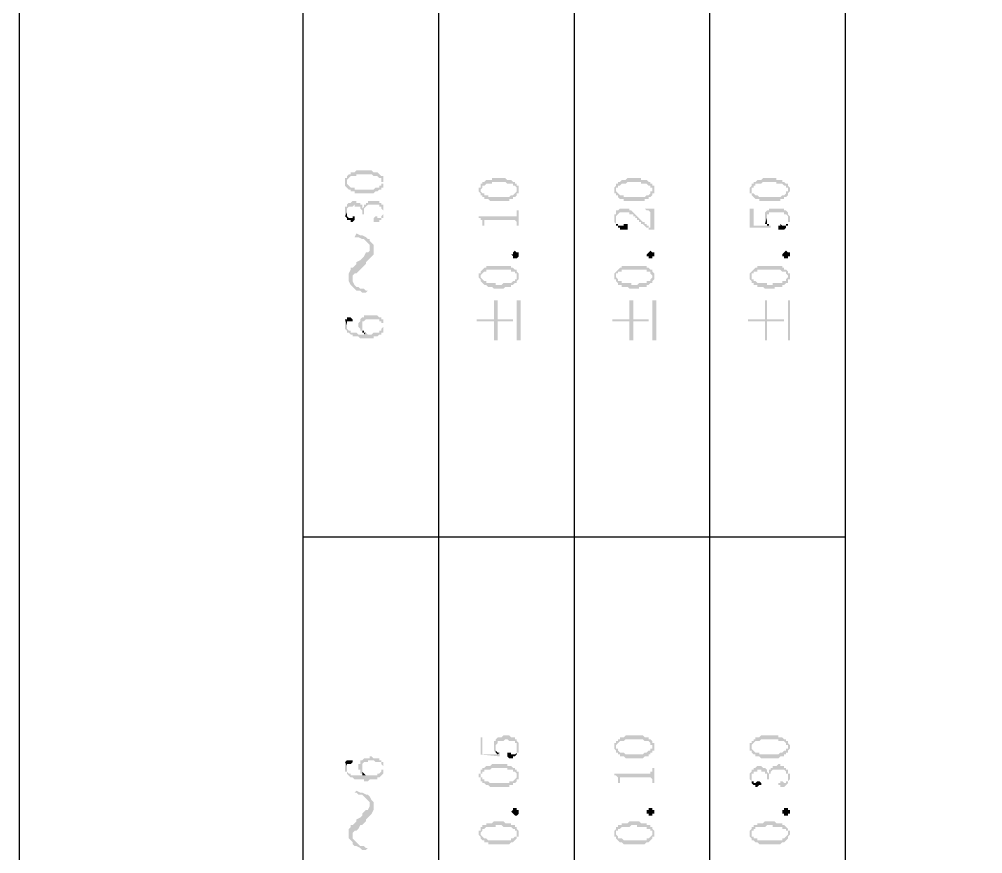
# Model space of a CAD drawing. Header units: millimetres. Extents: x 1167 to 2269, y 1197 to 1555.
# Drawn here: x 1409.28 to 1432.05, y 1316.54 to 1336.27 of the extents above; entities that cross this region are included whole.
import ezdxf

# ---------------------------------------------------------------- set-up
doc = ezdxf.new("R2010")
doc.units = ezdxf.units.MM

msp = doc.modelspace()

# ---------------------------------------------------------------- hatches: boundary and pattern name
at = {"transparency": 33554559}
for points in [[(1416.97587, 1332.42518), (1416.97587, 1332.38005), (1416.97587, 1332.33492), (1416.97587, 1332.33492), (1417.02101, 1332.28978), (1417.02101, 1332.42518), (1417.02101, 1332.47031), (1417.02101, 1332.47031), (1417.06614, 1332.51545), (1417.06614, 1332.51545), (1417.11127, 1332.56058), (1417.24667, 1332.56058), (1417.24667, 1332.60571), (1417.60772, 1332.60571), (1417.65286, 1332.56058), (1417.74312, 1332.56058), (1417.78825, 1332.51545), (1417.83339, 1332.51545), (1417.83339, 1332.47031), (1417.83339, 1332.42518), (1417.87852, 1332.42518), (1417.87852, 1332.56058), (1417.83339, 1332.56058), (1417.78825, 1332.60571), (1417.78825, 1332.60571), (1417.74312, 1332.65084), (1417.65286, 1332.65084), (1417.60772, 1332.69597), (1417.24667, 1332.69597), (1417.20154, 1332.65084), (1417.11127, 1332.65084), (1417.11127, 1332.60571), (1417.06614, 1332.60571), (1417.02101, 1332.56058), (1417.02101, 1332.51545), (1416.97587, 1332.51545)], [(1417.02101, 1332.28978), (1417.02101, 1332.28978), (1417.06614, 1332.24465), (1417.11127, 1332.24465), (1417.11127, 1332.19952), (1417.20154, 1332.19952), (1417.20154, 1332.15439), (1417.65286, 1332.15439), (1417.69799, 1332.19952), (1417.74312, 1332.19952), (1417.78825, 1332.24465), (1417.83339, 1332.24465), (1417.83339, 1332.28978), (1417.87852, 1332.28978), (1417.87852, 1332.33492), (1417.87852, 1332.38005), (1417.87852, 1332.42518), (1417.87852, 1332.47031), (1417.87852, 1332.51545), (1417.87852, 1332.56058), (1417.87852, 1332.38005), (1417.83339, 1332.38005), (1417.83339, 1332.33492), (1417.78825, 1332.33492), (1417.78825, 1332.28978), (1417.69799, 1332.28978), (1417.65286, 1332.24465), (1417.20154, 1332.24465), (1417.20154, 1332.28978), (1417.11127, 1332.28978), (1417.06614, 1332.33492), (1417.06614, 1332.33492), (1417.02101, 1332.38005), (1417.02101, 1332.42518)], [(1420.13513, 1332.24465), (1420.13513, 1332.19952), (1420.18026, 1332.15439), (1420.18026, 1332.10926), (1420.18026, 1332.24465), (1420.18026, 1332.24465), (1420.22539, 1332.28978), (1420.22539, 1332.33492), (1420.27052, 1332.33492), (1420.31566, 1332.38005), (1420.45105, 1332.38005), (1420.45105, 1332.42518), (1420.76698, 1332.42518), (1420.81211, 1332.38005), (1420.94751, 1332.38005), (1420.94751, 1332.33492), (1420.99264, 1332.33492), (1421.03777, 1332.28978), (1421.03777, 1332.24465), (1421.03777, 1332.38005), (1420.99264, 1332.38005), (1420.99264, 1332.42518), (1420.94751, 1332.42518), (1420.90237, 1332.47031), (1420.81211, 1332.47031), (1420.76698, 1332.51545), (1420.45105, 1332.51545), (1420.45105, 1332.47031), (1420.31566, 1332.47031), (1420.27052, 1332.42518), (1420.22539, 1332.42518), (1420.22539, 1332.38005), (1420.18026, 1332.38005), (1420.18026, 1332.33492), (1420.18026, 1332.28978), (1420.13513, 1332.28978)], [(1420.18026, 1332.10926), (1420.22539, 1332.10926), (1420.22539, 1332.06412), (1420.27052, 1332.06412), (1420.27052, 1332.01899), (1420.36079, 1332.01899), (1420.40592, 1331.97386), (1420.85724, 1331.97386), (1420.85724, 1332.01899), (1420.94751, 1332.01899), (1420.94751, 1332.06412), (1420.99264, 1332.06412), (1421.03777, 1332.10926), (1421.03777, 1332.15439), (1421.0829, 1332.15439), (1421.0829, 1332.19952), (1421.0829, 1332.24465), (1421.0829, 1332.28978), (1421.0829, 1332.33492), (1421.03777, 1332.33492), (1421.03777, 1332.38005), (1421.03777, 1332.19952), (1421.03777, 1332.19952), (1420.99264, 1332.15439), (1420.99264, 1332.15439), (1420.94751, 1332.10926), (1420.90237, 1332.10926), (1420.85724, 1332.06412), (1420.36079, 1332.06412), (1420.36079, 1332.10926), (1420.27052, 1332.10926), (1420.27052, 1332.15439), (1420.22539, 1332.15439), (1420.18026, 1332.19952), (1420.18026, 1332.24465)], [(1423.33951, 1332.24465), (1423.33951, 1332.15439), (1423.38464, 1332.15439), (1423.38464, 1332.10926), (1423.38464, 1332.24465), (1423.38464, 1332.28978), (1423.42977, 1332.28978), (1423.42977, 1332.33492), (1423.47491, 1332.33492), (1423.52004, 1332.38005), (1423.6103, 1332.38005), (1423.65544, 1332.42518), (1423.97136, 1332.42518), (1423.97136, 1332.38005), (1424.10676, 1332.38005), (1424.15189, 1332.33492), (1424.19702, 1332.33492), (1424.19702, 1332.28978), (1424.24215, 1332.28978), (1424.24215, 1332.24465), (1424.24215, 1332.38005), (1424.19702, 1332.38005), (1424.19702, 1332.42518), (1424.15189, 1332.42518), (1424.10676, 1332.47031), (1423.97136, 1332.47031), (1423.97136, 1332.51545), (1423.65544, 1332.51545), (1423.6103, 1332.47031), (1423.52004, 1332.47031), (1423.47491, 1332.42518), (1423.42977, 1332.42518), (1423.42977, 1332.38005), (1423.38464, 1332.38005), (1423.38464, 1332.33492), (1423.38464, 1332.33492), (1423.33951, 1332.28978)], [(1423.38464, 1332.10926), (1423.42977, 1332.10926), (1423.42977, 1332.06412), (1423.42977, 1332.06412), (1423.47491, 1332.01899), (1423.56517, 1332.01899), (1423.56517, 1331.97386), (1424.06163, 1331.97386), (1424.06163, 1332.01899), (1424.15189, 1332.01899), (1424.15189, 1332.06412), (1424.19702, 1332.06412), (1424.24215, 1332.10926), (1424.24215, 1332.15439), (1424.28729, 1332.15439), (1424.28729, 1332.19952), (1424.28729, 1332.24465), (1424.28729, 1332.28978), (1424.28729, 1332.33492), (1424.24215, 1332.33492), (1424.24215, 1332.38005), (1424.24215, 1332.19952), (1424.19702, 1332.19952), (1424.19702, 1332.15439), (1424.19702, 1332.15439), (1424.15189, 1332.10926), (1424.10676, 1332.10926), (1424.06163, 1332.06412), (1423.56517, 1332.06412), (1423.56517, 1332.10926), (1423.47491, 1332.10926), (1423.42977, 1332.15439), (1423.42977, 1332.15439), (1423.38464, 1332.19952), (1423.38464, 1332.24465)], [(1426.54389, 1332.24465), (1426.54389, 1332.15439), (1426.58903, 1332.15439), (1426.58903, 1332.10926), (1426.58903, 1332.24465), (1426.58903, 1332.28978), (1426.63416, 1332.28978), (1426.63416, 1332.33492), (1426.67929, 1332.33492), (1426.67929, 1332.38005), (1426.81469, 1332.38005), (1426.85982, 1332.42518), (1427.17575, 1332.42518), (1427.17575, 1332.38005), (1427.31114, 1332.38005), (1427.35627, 1332.33492), (1427.40141, 1332.33492), (1427.40141, 1332.28978), (1427.44654, 1332.28978), (1427.44654, 1332.24465), (1427.44654, 1332.38005), (1427.40141, 1332.38005), (1427.35627, 1332.42518), (1427.31114, 1332.42518), (1427.31114, 1332.47031), (1427.17575, 1332.47031), (1427.17575, 1332.51545), (1426.85982, 1332.51545), (1426.81469, 1332.47031), (1426.72442, 1332.47031), (1426.67929, 1332.42518), (1426.63416, 1332.42518), (1426.63416, 1332.38005), (1426.58903, 1332.38005), (1426.58903, 1332.33492), (1426.58903, 1332.33492), (1426.54389, 1332.28978)], [(1426.58903, 1332.10926), (1426.58903, 1332.10926), (1426.63416, 1332.06412), (1426.63416, 1332.06412), (1426.67929, 1332.01899), (1426.76956, 1332.01899), (1426.76956, 1331.97386), (1427.26601, 1331.97386), (1427.26601, 1332.01899), (1427.35627, 1332.01899), (1427.35627, 1332.06412), (1427.40141, 1332.06412), (1427.44654, 1332.10926), (1427.44654, 1332.15439), (1427.44654, 1332.15439), (1427.49167, 1332.19952), (1427.49167, 1332.24465), (1427.49167, 1332.28978), (1427.49167, 1332.28978), (1427.44654, 1332.33492), (1427.44654, 1332.38005), (1427.44654, 1332.19952), (1427.40141, 1332.19952), (1427.40141, 1332.15439), (1427.40141, 1332.15439), (1427.35627, 1332.10926), (1427.31114, 1332.10926), (1427.26601, 1332.06412), (1426.76956, 1332.06412), (1426.72442, 1332.10926), (1426.67929, 1332.10926), (1426.63416, 1332.15439), (1426.58903, 1332.15439), (1426.58903, 1332.19952), (1426.58903, 1332.24465)], [(1416.97587, 1331.70307), (1416.97587, 1331.6128), (1416.97587, 1331.6128), (1417.02101, 1331.70307), (1417.02101, 1331.7482), (1417.02101, 1331.79333), (1417.02101, 1331.79333), (1417.06614, 1331.83846), (1417.1564, 1331.83846), (1417.20154, 1331.88359), (1417.20154, 1331.83846), (1417.33693, 1331.83846), (1417.33693, 1331.79333), (1417.33693, 1331.79333), (1417.38206, 1331.7482), (1417.38206, 1331.70307), (1417.38206, 1331.65793), (1417.4272, 1331.65793), (1417.4272, 1331.70307), (1417.4272, 1331.79333), (1417.4272, 1331.79333), (1417.47233, 1331.83846), (1417.47233, 1331.83846), (1417.51746, 1331.88359), (1417.78825, 1331.88359), (1417.78825, 1331.83846), (1417.83339, 1331.83846), (1417.83339, 1331.79333), (1417.83339, 1331.79333), (1417.87852, 1331.7482), (1417.87852, 1331.70307), (1417.87852, 1331.88359), (1417.83339, 1331.88359), (1417.83339, 1331.92873), (1417.78825, 1331.92873), (1417.78825, 1331.97386), (1417.51746, 1331.97386), (1417.51746, 1331.92873), (1417.47233, 1331.92873), (1417.47233, 1331.88359), (1417.4272, 1331.88359), (1417.4272, 1331.83846), (1417.4272, 1331.83846), (1417.38206, 1331.79333), (1417.38206, 1331.88359), (1417.33693, 1331.88359), (1417.33693, 1331.92873), (1417.24667, 1331.92873), (1417.24667, 1331.97386), (1417.1564, 1331.97386), (1417.11127, 1331.92873), (1417.06614, 1331.92873), (1417.02101, 1331.88359), (1417.02101, 1331.83846), (1416.97587, 1331.83846), (1416.97587, 1331.79333), (1416.97587, 1331.7482)], [(1416.97587, 1331.6128), (1417.02101, 1331.56767), (1417.02101, 1331.52254), (1417.11127, 1331.52254), (1417.11127, 1331.47741), (1417.1564, 1331.47741), (1417.20154, 1331.52254), (1417.20154, 1331.56767), (1417.20154, 1331.6128), (1417.1564, 1331.6128), (1417.1564, 1331.56767), (1417.06614, 1331.56767), (1417.02101, 1331.6128), (1417.02101, 1331.65793), (1417.02101, 1331.70307)], [(1417.65286, 1331.52254), (1417.65286, 1331.47741), (1417.78825, 1331.47741), (1417.78825, 1331.52254), (1417.83339, 1331.52254), (1417.83339, 1331.56767), (1417.87852, 1331.56767), (1417.87852, 1331.6128), (1417.87852, 1331.70307), (1417.87852, 1331.7482), (1417.87852, 1331.79333), (1417.87852, 1331.83846), (1417.87852, 1331.70307), (1417.87852, 1331.65793), (1417.87852, 1331.65793), (1417.83339, 1331.6128), (1417.83339, 1331.56767), (1417.74312, 1331.56767), (1417.74312, 1331.6128), (1417.69799, 1331.6128), (1417.65286, 1331.56767), (1417.65286, 1331.56767)], [(1420.13513, 1331.6128), (1420.13513, 1331.56767), (1420.18026, 1331.56767), (1420.18026, 1331.52254), (1420.22539, 1331.52254), (1420.22539, 1331.47741), (1420.22539, 1331.43227), (1420.22539, 1331.38714), (1420.27052, 1331.38714), (1420.27052, 1331.47741), (1420.27052, 1331.52254), (1420.99264, 1331.52254), (1421.03777, 1331.47741), (1421.03777, 1331.43227), (1421.03777, 1331.38714), (1421.0829, 1331.38714), (1421.0829, 1331.7482), (1421.03777, 1331.7482), (1421.03777, 1331.65793), (1421.03777, 1331.6128), (1420.94751, 1331.6128)], [(1423.33951, 1331.56767), (1423.33951, 1331.52254), (1423.33951, 1331.47741), (1423.38464, 1331.43227), (1423.38464, 1331.56767), (1423.38464, 1331.6128), (1423.38464, 1331.6128), (1423.42977, 1331.65793), (1423.42977, 1331.65793), (1423.47491, 1331.70307), (1423.70057, 1331.70307), (1423.70057, 1331.65793), (1423.79083, 1331.65793), (1423.79083, 1331.6128), (1423.83596, 1331.6128), (1423.83596, 1331.56767), (1423.8811, 1331.56767), (1423.8811, 1331.52254), (1423.92623, 1331.52254), (1423.92623, 1331.47741), (1423.97136, 1331.47741), (1423.97136, 1331.43227), (1424.01649, 1331.43227), (1424.06163, 1331.38714), (1424.06163, 1331.38714), (1424.10676, 1331.34201), (1424.15189, 1331.34201), (1424.15189, 1331.29688), (1424.19702, 1331.29688), (1424.19702, 1331.34201), (1424.15189, 1331.34201), (1424.15189, 1331.38714), (1424.10676, 1331.38714), (1424.10676, 1331.43227), (1424.06163, 1331.43227), (1424.06163, 1331.47741), (1424.01649, 1331.47741), (1423.97136, 1331.52254), (1423.97136, 1331.52254), (1423.92623, 1331.56767), (1423.92623, 1331.56767), (1423.8811, 1331.6128), (1423.8811, 1331.6128), (1423.83596, 1331.65793), (1423.83596, 1331.65793), (1423.79083, 1331.70307), (1423.79083, 1331.70307), (1423.7457, 1331.7482), (1423.70057, 1331.7482), (1423.70057, 1331.79333), (1423.47491, 1331.79333), (1423.42977, 1331.7482), (1423.38464, 1331.7482), (1423.38464, 1331.70307), (1423.38464, 1331.65793), (1423.33951, 1331.65793)], [(1424.06163, 1331.79333), (1424.06163, 1331.79333), (1424.10676, 1331.7482), (1424.15189, 1331.7482), (1424.19702, 1331.70307), (1424.19702, 1331.29688), (1424.28729, 1331.29688), (1424.28729, 1331.79333)], [(1426.54389, 1331.79333), (1426.54389, 1331.34201), (1427.04035, 1331.34201), (1427.04035, 1331.38714), (1426.63416, 1331.38714), (1426.63416, 1331.79333)], [(1426.90495, 1331.56767), (1426.90495, 1331.52254), (1426.90495, 1331.47741), (1426.90495, 1331.43227), (1426.90495, 1331.43227), (1426.95008, 1331.56767), (1426.95008, 1331.6128), (1426.95008, 1331.65793), (1426.99522, 1331.65793), (1426.99522, 1331.70307), (1427.35627, 1331.70307), (1427.35627, 1331.65793), (1427.40141, 1331.65793), (1427.44654, 1331.6128), (1427.44654, 1331.38714), (1427.44654, 1331.47741), (1427.49167, 1331.47741), (1427.49167, 1331.52254), (1427.49167, 1331.6128), (1427.49167, 1331.6128), (1427.44654, 1331.65793), (1427.44654, 1331.70307), (1427.44654, 1331.70307), (1427.40141, 1331.7482), (1427.35627, 1331.7482), (1427.35627, 1331.79333), (1426.99522, 1331.79333), (1426.99522, 1331.7482), (1426.95008, 1331.7482), (1426.90495, 1331.70307), (1426.90495, 1331.6128), (1426.90495, 1331.6128)], [(1423.38464, 1331.43227), (1423.38464, 1331.38714), (1423.42977, 1331.38714), (1423.42977, 1331.34201), (1423.47491, 1331.34201), (1423.47491, 1331.29688), (1423.65544, 1331.29688), (1423.65544, 1331.34201), (1423.65544, 1331.38714), (1423.65544, 1331.43227), (1423.56517, 1331.43227), (1423.56517, 1331.38714), (1423.42977, 1331.38714), (1423.42977, 1331.43227), (1423.38464, 1331.43227), (1423.38464, 1331.52254), (1423.38464, 1331.52254)], [(1426.90495, 1331.43227), (1426.95008, 1331.43227), (1426.95008, 1331.38714), (1426.99522, 1331.38714), (1426.99522, 1331.43227), (1426.95008, 1331.43227), (1426.95008, 1331.47741), (1426.95008, 1331.56767)], [(1427.22088, 1331.34201), (1427.22088, 1331.29688), (1427.35627, 1331.29688), (1427.40141, 1331.34201), (1427.40141, 1331.38714), (1427.44654, 1331.38714), (1427.44654, 1331.52254), (1427.44654, 1331.47741), (1427.44654, 1331.43227), (1427.40141, 1331.43227), (1427.40141, 1331.38714), (1427.31114, 1331.38714), (1427.26601, 1331.43227), (1427.26601, 1331.38714), (1427.22088, 1331.38714)], [(1417.20154, 1331.11635), (1417.2918, 1331.11635), (1417.38206, 1331.07122), (1417.4272, 1331.07122), (1417.47233, 1331.02608), (1417.47233, 1331.02608), (1417.51746, 1330.98095), (1417.56259, 1330.93582), (1417.56259, 1330.61989), (1417.56259, 1330.61989), (1417.60772, 1330.66503), (1417.65286, 1330.71016), (1417.65286, 1330.93582), (1417.60772, 1330.98095), (1417.56259, 1331.02608), (1417.56259, 1331.07122), (1417.51746, 1331.07122), (1417.47233, 1331.11635), (1417.38206, 1331.16148), (1417.33693, 1331.16148), (1417.24667, 1331.20661)], [(1417.06614, 1330.16857), (1417.06614, 1330.07831), (1417.11127, 1329.98804), (1417.1564, 1329.94291), (1417.1564, 1330.12344), (1417.1564, 1330.2137), (1417.20154, 1330.25884), (1417.24667, 1330.25884), (1417.2918, 1330.30397), (1417.33693, 1330.3491), (1417.38206, 1330.39423), (1417.4272, 1330.43937), (1417.47233, 1330.4845), (1417.47233, 1330.52963), (1417.51746, 1330.57476), (1417.56259, 1330.61989), (1417.56259, 1330.84555), (1417.56259, 1330.80042), (1417.51746, 1330.75529), (1417.47233, 1330.75529), (1417.4272, 1330.66503), (1417.38206, 1330.61989), (1417.38206, 1330.61989), (1417.33693, 1330.57476), (1417.24667, 1330.52963), (1417.24667, 1330.4845), (1417.20154, 1330.43937), (1417.1564, 1330.39423), (1417.11127, 1330.39423), (1417.11127, 1330.3491), (1417.06614, 1330.25884), (1417.06614, 1330.2137)], [(1421.0829, 1330.71016), (1421.0829, 1330.66503), (1421.0829, 1330.66503), (1421.03777, 1330.61989), (1420.94751, 1330.61989), (1420.94751, 1330.66503), (1420.94751, 1330.66503), (1420.90237, 1330.71016), (1420.94751, 1330.71016), (1420.94751, 1330.75529), (1420.94751, 1330.75529), (1420.99264, 1330.80042), (1420.99264, 1330.80042), (1421.03777, 1330.75529), (1421.0829, 1330.75529), (1421.0829, 1330.71016)], [(1424.28729, 1330.71016), (1424.28729, 1330.66503), (1424.24215, 1330.66503), (1424.24215, 1330.61989), (1424.15189, 1330.61989), (1424.15189, 1330.66503), (1424.10676, 1330.66503), (1424.10676, 1330.71016), (1424.10676, 1330.71016), (1424.15189, 1330.75529), (1424.15189, 1330.75529), (1424.19702, 1330.80042), (1424.19702, 1330.80042), (1424.24215, 1330.75529), (1424.28729, 1330.75529), (1424.28729, 1330.71016)], [(1427.49167, 1330.71016), (1427.49167, 1330.66503), (1427.44654, 1330.66503), (1427.44654, 1330.61989), (1427.35627, 1330.61989), (1427.35627, 1330.66503), (1427.31114, 1330.66503), (1427.31114, 1330.71016), (1427.31114, 1330.71016), (1427.35627, 1330.75529), (1427.35627, 1330.75529), (1427.40141, 1330.80042), (1427.40141, 1330.80042), (1427.44654, 1330.75529), (1427.49167, 1330.75529), (1427.49167, 1330.71016)], [(1420.13513, 1330.16857), (1420.13513, 1330.16857), (1420.18026, 1330.12344), (1420.18026, 1330.07831), (1420.18026, 1330.2137), (1420.18026, 1330.2137), (1420.22539, 1330.25884), (1420.22539, 1330.25884), (1420.27052, 1330.30397), (1420.31566, 1330.30397), (1420.31566, 1330.3491), (1420.90237, 1330.3491), (1420.90237, 1330.30397), (1420.99264, 1330.30397), (1420.99264, 1330.25884), (1421.03777, 1330.25884), (1421.03777, 1330.2137), (1421.03777, 1330.16857), (1421.03777, 1330.3491), (1420.99264, 1330.3491), (1420.94751, 1330.39423), (1420.90237, 1330.39423), (1420.90237, 1330.43937), (1420.31566, 1330.43937), (1420.31566, 1330.39423), (1420.27052, 1330.39423), (1420.22539, 1330.3491), (1420.22539, 1330.3491), (1420.18026, 1330.30397), (1420.18026, 1330.25884), (1420.13513, 1330.25884), (1420.13513, 1330.2137)], [(1420.18026, 1330.07831), (1420.22539, 1330.03318), (1420.22539, 1330.03318), (1420.27052, 1329.98804), (1420.31566, 1329.98804), (1420.36079, 1329.94291), (1420.45105, 1329.94291), (1420.49618, 1329.89778), (1420.72184, 1329.89778), (1420.76698, 1329.94291), (1420.90237, 1329.94291), (1420.90237, 1329.98804), (1420.94751, 1329.98804), (1420.99264, 1330.03318), (1421.03777, 1330.03318), (1421.03777, 1330.07831), (1421.03777, 1330.07831), (1421.0829, 1330.12344), (1421.0829, 1330.16857), (1421.0829, 1330.2137), (1421.0829, 1330.25884), (1421.0829, 1330.25884), (1421.03777, 1330.30397), (1421.03777, 1330.16857), (1421.03777, 1330.12344), (1420.99264, 1330.12344), (1420.99264, 1330.07831), (1420.94751, 1330.07831), (1420.90237, 1330.03318), (1420.72184, 1330.03318), (1420.67671, 1329.98804), (1420.54132, 1329.98804), (1420.54132, 1330.03318), (1420.31566, 1330.03318), (1420.31566, 1330.07831), (1420.27052, 1330.07831), (1420.22539, 1330.12344), (1420.22539, 1330.12344), (1420.18026, 1330.16857), (1420.18026, 1330.16857)], [(1423.33951, 1330.16857), (1423.33951, 1330.12344), (1423.38464, 1330.12344), (1423.38464, 1330.07831), (1423.38464, 1330.2137), (1423.38464, 1330.25884), (1423.42977, 1330.25884), (1423.42977, 1330.30397), (1423.52004, 1330.30397), (1423.52004, 1330.3491), (1424.10676, 1330.3491), (1424.10676, 1330.30397), (1424.19702, 1330.30397), (1424.19702, 1330.25884), (1424.19702, 1330.25884), (1424.24215, 1330.2137), (1424.24215, 1330.16857), (1424.24215, 1330.3491), (1424.19702, 1330.3491), (1424.15189, 1330.39423), (1424.10676, 1330.39423), (1424.10676, 1330.43937), (1423.52004, 1330.43937), (1423.52004, 1330.39423), (1423.47491, 1330.39423), (1423.42977, 1330.3491), (1423.42977, 1330.3491), (1423.38464, 1330.30397), (1423.38464, 1330.30397), (1423.33951, 1330.25884), (1423.33951, 1330.2137)], [(1423.38464, 1330.07831), (1423.42977, 1330.03318), (1423.42977, 1329.98804), (1423.52004, 1329.98804), (1423.52004, 1329.94291), (1423.65544, 1329.94291), (1423.70057, 1329.89778), (1423.92623, 1329.89778), (1423.92623, 1329.94291), (1424.10676, 1329.94291), (1424.10676, 1329.98804), (1424.15189, 1329.98804), (1424.19702, 1330.03318), (1424.24215, 1330.03318), (1424.24215, 1330.07831), (1424.24215, 1330.07831), (1424.28729, 1330.12344), (1424.28729, 1330.16857), (1424.28729, 1330.2137), (1424.28729, 1330.25884), (1424.28729, 1330.25884), (1424.24215, 1330.30397), (1424.24215, 1330.16857), (1424.24215, 1330.16857), (1424.19702, 1330.12344), (1424.19702, 1330.07831), (1424.10676, 1330.07831), (1424.10676, 1330.03318), (1423.92623, 1330.03318), (1423.8811, 1329.98804), (1423.7457, 1329.98804), (1423.7457, 1330.03318), (1423.52004, 1330.03318), (1423.52004, 1330.07831), (1423.42977, 1330.07831), (1423.42977, 1330.12344), (1423.42977, 1330.12344), (1423.38464, 1330.16857), (1423.38464, 1330.16857)], [(1426.54389, 1330.16857), (1426.54389, 1330.12344), (1426.54389, 1330.12344), (1426.58903, 1330.07831), (1426.58903, 1330.2137), (1426.58903, 1330.25884), (1426.63416, 1330.25884), (1426.63416, 1330.30397), (1426.72442, 1330.30397), (1426.72442, 1330.3491), (1427.26601, 1330.3491), (1427.31114, 1330.30397), (1427.40141, 1330.30397), (1427.40141, 1330.25884), (1427.40141, 1330.25884), (1427.44654, 1330.2137), (1427.44654, 1330.16857), (1427.44654, 1330.30397), (1427.40141, 1330.3491), (1427.35627, 1330.3491), (1427.35627, 1330.39423), (1427.31114, 1330.39423), (1427.31114, 1330.43937), (1426.72442, 1330.43937), (1426.72442, 1330.39423), (1426.67929, 1330.39423), (1426.63416, 1330.3491), (1426.63416, 1330.3491), (1426.58903, 1330.30397), (1426.58903, 1330.30397), (1426.54389, 1330.25884), (1426.54389, 1330.2137)], [(1426.58903, 1330.07831), (1426.58903, 1330.03318), (1426.63416, 1330.03318), (1426.63416, 1329.98804), (1426.72442, 1329.98804), (1426.72442, 1329.94291), (1426.85982, 1329.94291), (1426.90495, 1329.89778), (1427.13061, 1329.89778), (1427.13061, 1329.94291), (1427.31114, 1329.94291), (1427.31114, 1329.98804), (1427.35627, 1329.98804), (1427.40141, 1330.03318), (1427.44654, 1330.03318), (1427.44654, 1330.07831), (1427.44654, 1330.12344), (1427.49167, 1330.12344), (1427.49167, 1330.16857), (1427.49167, 1330.2137), (1427.49167, 1330.25884), (1427.44654, 1330.25884), (1427.44654, 1330.30397), (1427.44654, 1330.16857), (1427.44654, 1330.16857), (1427.40141, 1330.12344), (1427.40141, 1330.07831), (1427.31114, 1330.07831), (1427.31114, 1330.03318), (1427.08548, 1330.03318), (1427.08548, 1329.98804), (1426.95008, 1329.98804), (1426.95008, 1330.03318), (1426.72442, 1330.03318), (1426.67929, 1330.07831), (1426.63416, 1330.07831), (1426.63416, 1330.12344), (1426.58903, 1330.12344), (1426.58903, 1330.16857), (1426.58903, 1330.16857)], [(1417.1564, 1329.94291), (1417.1564, 1329.94291), (1417.20154, 1329.89778), (1417.24667, 1329.85265), (1417.33693, 1329.85265), (1417.38206, 1329.80751), (1417.47233, 1329.80751), (1417.51746, 1329.85265), (1417.47233, 1329.85265), (1417.4272, 1329.89778), (1417.33693, 1329.89778), (1417.2918, 1329.94291), (1417.24667, 1329.94291), (1417.20154, 1329.98804), (1417.1564, 1330.07831), (1417.1564, 1330.12344)], [(1420.08999, 1329.17566), (1420.08999, 1329.13053), (1420.49618, 1329.13053), (1420.49618, 1328.67921), (1420.58645, 1328.67921), (1420.58645, 1329.13053), (1420.94751, 1329.13053), (1420.94751, 1329.17566), (1420.58645, 1329.17566), (1420.58645, 1329.62699), (1420.49618, 1329.62699), (1420.49618, 1329.17566)], [(1421.12803, 1328.67921), (1421.12803, 1329.62699), (1421.03777, 1329.62699), (1421.03777, 1328.67921)], [(1423.29438, 1329.17566), (1423.29438, 1329.13053), (1423.70057, 1329.13053), (1423.70057, 1328.67921), (1423.79083, 1328.67921), (1423.79083, 1329.13053), (1424.15189, 1329.13053), (1424.15189, 1329.17566), (1423.79083, 1329.17566), (1423.79083, 1329.62699), (1423.70057, 1329.62699), (1423.70057, 1329.17566)], [(1424.33242, 1328.67921), (1424.33242, 1329.62699), (1424.24215, 1329.62699), (1424.24215, 1328.67921)], [(1426.49876, 1329.17566), (1426.49876, 1329.13053), (1426.90495, 1329.13053), (1426.90495, 1328.67921), (1426.95008, 1328.67921), (1426.95008, 1329.13053), (1427.35627, 1329.13053), (1427.35627, 1329.17566), (1426.95008, 1329.17566), (1426.95008, 1329.62699), (1426.90495, 1329.62699), (1426.90495, 1329.17566)], [(1427.49167, 1328.67921), (1427.49167, 1329.62699), (1427.44654, 1329.62699), (1427.44654, 1328.67921)], [(1416.97587, 1329.17566), (1417.02101, 1329.04027), (1417.02101, 1329.0854), (1417.02101, 1329.13053), (1417.1564, 1329.13053), (1417.1564, 1329.17566), (1417.1564, 1329.17566), (1417.11127, 1329.2208), (1417.02101, 1329.2208), (1417.02101, 1329.17566)], [(1416.97587, 1329.0854), (1416.97587, 1328.99514), (1416.97587, 1328.95), (1416.97587, 1328.95), (1417.02101, 1328.90487), (1417.02101, 1328.85974), (1417.06614, 1328.85974), (1417.11127, 1328.81461), (1417.1564, 1328.81461), (1417.1564, 1328.76947), (1417.2918, 1328.76947), (1417.33693, 1328.72434), (1417.65286, 1328.72434), (1417.65286, 1328.76947), (1417.74312, 1328.76947), (1417.78825, 1328.81461), (1417.83339, 1328.81461), (1417.83339, 1328.85974), (1417.87852, 1328.85974), (1417.87852, 1329.04027), (1417.87852, 1328.99514), (1417.87852, 1328.99514), (1417.83339, 1328.95), (1417.83339, 1328.90487), (1417.78825, 1328.90487), (1417.78825, 1328.85974), (1417.65286, 1328.85974), (1417.60772, 1328.81461), (1417.51746, 1328.81461), (1417.47233, 1328.85974), (1417.47233, 1328.85974), (1417.4272, 1328.81461), (1417.2918, 1328.81461), (1417.24667, 1328.85974), (1417.11127, 1328.85974), (1417.11127, 1328.90487), (1417.06614, 1328.90487), (1417.02101, 1328.95), (1417.02101, 1328.99514), (1417.02101, 1329.04027), (1417.02101, 1329.04027), (1416.97587, 1329.17566), (1416.97587, 1329.13053)], [(1417.2918, 1329.04027), (1417.2918, 1328.99514), (1417.33693, 1328.95), (1417.33693, 1328.90487), (1417.38206, 1328.90487), (1417.38206, 1329.04027), (1417.38206, 1329.0854), (1417.38206, 1329.13053), (1417.4272, 1329.13053), (1417.47233, 1329.17566), (1417.78825, 1329.17566), (1417.78825, 1329.13053), (1417.83339, 1329.13053), (1417.83339, 1329.0854), (1417.87852, 1329.0854), (1417.87852, 1329.04027), (1417.87852, 1328.90487), (1417.87852, 1328.95), (1417.87852, 1329.04027), (1417.87852, 1329.13053), (1417.87852, 1329.17566), (1417.83339, 1329.17566), (1417.83339, 1329.2208), (1417.78825, 1329.2208), (1417.74312, 1329.26593), (1417.4272, 1329.26593), (1417.4272, 1329.2208), (1417.38206, 1329.2208), (1417.33693, 1329.17566), (1417.33693, 1329.13053), (1417.33693, 1329.13053), (1417.2918, 1329.0854), (1417.2918, 1329.0854)], [(1417.38206, 1328.90487), (1417.38206, 1328.85974), (1417.4272, 1328.85974), (1417.4272, 1328.81461), (1417.47233, 1328.85974), (1417.4272, 1328.85974), (1417.4272, 1328.90487), (1417.38206, 1328.90487), (1417.38206, 1328.95), (1417.38206, 1328.99514), (1417.38206, 1329.04027)], [(1420.18026, 1319.29172), (1420.18026, 1318.88553), (1420.63158, 1318.8404), (1420.63158, 1318.88553), (1420.63158, 1318.93066), (1420.58645, 1318.88553), (1420.22539, 1318.88553), (1420.22539, 1319.29172)], [(1420.49618, 1319.11119), (1420.49618, 1319.02093), (1420.49618, 1318.97579), (1420.49618, 1318.97579), (1420.54132, 1318.93066), (1420.54132, 1319.06606), (1420.54132, 1319.11119), (1420.54132, 1319.11119), (1420.58645, 1319.15632), (1420.58645, 1319.20145), (1420.72184, 1319.20145), (1420.76698, 1319.24659), (1420.81211, 1319.24659), (1420.85724, 1319.20145), (1420.99264, 1319.20145), (1420.99264, 1319.15632), (1421.03777, 1319.15632), (1421.03777, 1319.11119), (1421.03777, 1319.06606), (1421.03777, 1318.93066), (1421.0829, 1318.93066), (1421.0829, 1318.97579), (1421.0829, 1319.06606), (1421.0829, 1319.11119), (1421.0829, 1319.15632), (1421.03777, 1319.20145), (1421.03777, 1319.24659), (1420.99264, 1319.24659), (1420.99264, 1319.29172), (1420.90237, 1319.29172), (1420.85724, 1319.33685), (1420.72184, 1319.33685), (1420.67671, 1319.29172), (1420.58645, 1319.29172), (1420.54132, 1319.24659), (1420.54132, 1319.20145), (1420.49618, 1319.20145), (1420.49618, 1319.15632)], [(1423.33951, 1319.06606), (1423.33951, 1319.02093), (1423.33951, 1319.02093), (1423.38464, 1318.97579), (1423.38464, 1318.93066), (1423.38464, 1319.06606), (1423.38464, 1319.11119), (1423.38464, 1319.11119), (1423.42977, 1319.15632), (1423.42977, 1319.15632), (1423.47491, 1319.20145), (1423.56517, 1319.20145), (1423.6103, 1319.24659), (1424.01649, 1319.24659), (1424.06163, 1319.20145), (1424.15189, 1319.20145), (1424.19702, 1319.15632), (1424.19702, 1319.11119), (1424.24215, 1319.11119), (1424.24215, 1319.06606), (1424.24215, 1319.20145), (1424.24215, 1319.20145), (1424.19702, 1319.24659), (1424.15189, 1319.24659), (1424.15189, 1319.29172), (1424.06163, 1319.29172), (1424.01649, 1319.33685), (1423.6103, 1319.33685), (1423.56517, 1319.29172), (1423.47491, 1319.29172), (1423.47491, 1319.24659), (1423.42977, 1319.24659), (1423.42977, 1319.20145), (1423.38464, 1319.20145), (1423.38464, 1319.15632), (1423.33951, 1319.15632), (1423.33951, 1319.11119), (1423.33951, 1319.11119)], [(1423.38464, 1318.93066), (1423.42977, 1318.93066), (1423.42977, 1318.88553), (1423.47491, 1318.88553), (1423.47491, 1318.8404), (1423.56517, 1318.8404), (1423.6103, 1318.79526), (1424.01649, 1318.79526), (1424.06163, 1318.8404), (1424.15189, 1318.8404), (1424.15189, 1318.88553), (1424.19702, 1318.88553), (1424.19702, 1318.93066), (1424.24215, 1318.93066), (1424.24215, 1318.97579), (1424.28729, 1318.97579), (1424.28729, 1319.02093), (1424.28729, 1319.06606), (1424.28729, 1319.11119), (1424.28729, 1319.15632), (1424.24215, 1319.15632), (1424.24215, 1319.20145), (1424.24215, 1319.06606), (1424.24215, 1319.02093), (1424.19702, 1319.02093), (1424.19702, 1318.97579), (1424.15189, 1318.97579), (1424.10676, 1318.93066), (1424.06163, 1318.93066), (1424.01649, 1318.88553), (1423.6103, 1318.88553), (1423.56517, 1318.93066), (1423.47491, 1318.93066), (1423.42977, 1318.97579), (1423.42977, 1319.02093), (1423.38464, 1319.02093), (1423.38464, 1319.06606), (1423.38464, 1319.06606)], [(1426.54389, 1319.06606), (1426.54389, 1319.02093), (1426.54389, 1318.97579), (1426.58903, 1318.97579), (1426.58903, 1318.93066), (1426.58903, 1319.06606), (1426.58903, 1319.11119), (1426.58903, 1319.11119), (1426.63416, 1319.15632), (1426.63416, 1319.15632), (1426.67929, 1319.20145), (1426.76956, 1319.20145), (1426.81469, 1319.24659), (1427.22088, 1319.24659), (1427.22088, 1319.20145), (1427.35627, 1319.20145), (1427.40141, 1319.15632), (1427.40141, 1319.11119), (1427.44654, 1319.11119), (1427.44654, 1319.06606), (1427.44654, 1319.20145), (1427.40141, 1319.20145), (1427.40141, 1319.24659), (1427.35627, 1319.24659), (1427.31114, 1319.29172), (1427.22088, 1319.29172), (1427.22088, 1319.33685), (1426.81469, 1319.33685), (1426.76956, 1319.29172), (1426.67929, 1319.29172), (1426.67929, 1319.24659), (1426.63416, 1319.24659), (1426.63416, 1319.20145), (1426.58903, 1319.20145), (1426.58903, 1319.15632), (1426.54389, 1319.15632), (1426.54389, 1319.11119), (1426.54389, 1319.11119)], [(1426.58903, 1318.93066), (1426.58903, 1318.93066), (1426.63416, 1318.88553), (1426.67929, 1318.88553), (1426.67929, 1318.8404), (1426.76956, 1318.8404), (1426.81469, 1318.79526), (1427.22088, 1318.79526), (1427.26601, 1318.8404), (1427.35627, 1318.8404), (1427.35627, 1318.88553), (1427.40141, 1318.88553), (1427.40141, 1318.93066), (1427.44654, 1318.93066), (1427.44654, 1318.97579), (1427.44654, 1318.97579), (1427.49167, 1319.02093), (1427.49167, 1319.06606), (1427.49167, 1319.11119), (1427.49167, 1319.11119), (1427.44654, 1319.15632), (1427.44654, 1319.20145), (1427.44654, 1319.06606), (1427.44654, 1319.02093), (1427.40141, 1319.02093), (1427.40141, 1318.97579), (1427.35627, 1318.97579), (1427.31114, 1318.93066), (1427.26601, 1318.93066), (1427.22088, 1318.88553), (1426.76956, 1318.88553), (1426.76956, 1318.93066), (1426.67929, 1318.93066), (1426.63416, 1318.97579), (1426.63416, 1318.97579), (1426.58903, 1319.02093), (1426.58903, 1319.06606), (1426.58903, 1319.06606)], [(1420.54132, 1318.93066), (1420.54132, 1318.93066), (1420.58645, 1318.88553), (1420.58645, 1318.88553), (1420.63158, 1318.93066), (1420.58645, 1318.93066), (1420.54132, 1318.97579), (1420.54132, 1319.02093), (1420.54132, 1319.06606)], [(1420.81211, 1318.88553), (1420.81211, 1318.8404), (1420.81211, 1318.8404), (1420.85724, 1318.79526), (1420.94751, 1318.79526), (1420.94751, 1318.8404), (1420.99264, 1318.8404), (1421.03777, 1318.88553), (1421.03777, 1319.06606), (1421.03777, 1318.97579), (1421.03777, 1318.93066), (1421.03777, 1318.93066), (1420.99264, 1318.88553), (1420.90237, 1318.88553), (1420.90237, 1318.93066), (1420.81211, 1318.93066)], [(1416.97587, 1318.705), (1417.02101, 1318.61474), (1417.02101, 1318.65987), (1417.11127, 1318.65987), (1417.1564, 1318.705), (1417.1564, 1318.75013), (1417.02101, 1318.75013)], [(1416.97587, 1318.61474), (1416.97587, 1318.5696), (1416.97587, 1318.52447), (1416.97587, 1318.47934), (1417.02101, 1318.47934), (1417.02101, 1318.43421), (1417.02101, 1318.43421), (1417.06614, 1318.38908), (1417.06614, 1318.38908), (1417.11127, 1318.34394), (1417.1564, 1318.34394), (1417.20154, 1318.29881), (1417.4272, 1318.29881), (1417.4272, 1318.25368), (1417.51746, 1318.25368), (1417.56259, 1318.29881), (1417.74312, 1318.29881), (1417.74312, 1318.34394), (1417.78825, 1318.34394), (1417.83339, 1318.38908), (1417.83339, 1318.38908), (1417.87852, 1318.43421), (1417.87852, 1318.5696), (1417.87852, 1318.52447), (1417.83339, 1318.52447), (1417.83339, 1318.47934), (1417.83339, 1318.47934), (1417.78825, 1318.43421), (1417.74312, 1318.43421), (1417.74312, 1318.38908), (1417.11127, 1318.38908), (1417.11127, 1318.43421), (1417.06614, 1318.43421), (1417.02101, 1318.47934), (1417.02101, 1318.52447), (1417.02101, 1318.61474), (1416.97587, 1318.705)], [(1417.2918, 1318.5696), (1417.2918, 1318.52447), (1417.33693, 1318.52447), (1417.33693, 1318.47934), (1417.33693, 1318.43421), (1417.38206, 1318.43421), (1417.38206, 1318.61474), (1417.38206, 1318.65987), (1417.38206, 1318.65987), (1417.4272, 1318.705), (1417.51746, 1318.705), (1417.51746, 1318.75013), (1417.65286, 1318.75013), (1417.69799, 1318.705), (1417.83339, 1318.705), (1417.83339, 1318.65987), (1417.83339, 1318.65987), (1417.87852, 1318.61474), (1417.87852, 1318.43421), (1417.87852, 1318.47934), (1417.87852, 1318.52447), (1417.87852, 1318.5696), (1417.87852, 1318.61474), (1417.87852, 1318.65987), (1417.87852, 1318.705), (1417.83339, 1318.705), (1417.83339, 1318.75013), (1417.78825, 1318.75013), (1417.78825, 1318.79526), (1417.65286, 1318.79526), (1417.60772, 1318.8404), (1417.56259, 1318.8404), (1417.56259, 1318.79526), (1417.4272, 1318.79526), (1417.38206, 1318.75013), (1417.33693, 1318.75013), (1417.33693, 1318.705), (1417.33693, 1318.65987), (1417.2918, 1318.65987), (1417.2918, 1318.61474)], [(1417.38206, 1318.43421), (1417.38206, 1318.38908), (1417.47233, 1318.38908), (1417.4272, 1318.43421), (1417.4272, 1318.43421), (1417.38206, 1318.47934), (1417.38206, 1318.5696), (1417.38206, 1318.5696)], [(1420.13513, 1318.38908), (1420.13513, 1318.34394), (1420.18026, 1318.34394), (1420.18026, 1318.29881), (1420.18026, 1318.25368), (1420.18026, 1318.38908), (1420.18026, 1318.43421), (1420.22539, 1318.43421), (1420.22539, 1318.47934), (1420.27052, 1318.47934), (1420.27052, 1318.52447), (1420.40592, 1318.52447), (1420.45105, 1318.5696), (1420.81211, 1318.5696), (1420.81211, 1318.52447), (1420.94751, 1318.52447), (1420.94751, 1318.47934), (1420.99264, 1318.47934), (1421.03777, 1318.43421), (1421.03777, 1318.38908), (1421.03777, 1318.52447), (1420.99264, 1318.52447), (1420.99264, 1318.5696), (1420.94751, 1318.5696), (1420.90237, 1318.61474), (1420.81211, 1318.61474), (1420.81211, 1318.65987), (1420.45105, 1318.65987), (1420.40592, 1318.61474), (1420.31566, 1318.61474), (1420.27052, 1318.5696), (1420.22539, 1318.5696), (1420.22539, 1318.52447), (1420.18026, 1318.52447), (1420.18026, 1318.47934), (1420.18026, 1318.43421), (1420.13513, 1318.43421)], [(1420.18026, 1318.25368), (1420.22539, 1318.25368), (1420.22539, 1318.20855), (1420.27052, 1318.20855), (1420.31566, 1318.16341), (1420.36079, 1318.16341), (1420.40592, 1318.11828), (1420.85724, 1318.11828), (1420.85724, 1318.16341), (1420.94751, 1318.16341), (1420.94751, 1318.20855), (1420.99264, 1318.20855), (1421.03777, 1318.25368), (1421.03777, 1318.29881), (1421.0829, 1318.29881), (1421.0829, 1318.34394), (1421.0829, 1318.38908), (1421.0829, 1318.43421), (1421.0829, 1318.47934), (1421.03777, 1318.47934), (1421.03777, 1318.52447), (1421.03777, 1318.34394), (1421.03777, 1318.34394), (1420.99264, 1318.29881), (1420.99264, 1318.29881), (1420.94751, 1318.25368), (1420.85724, 1318.25368), (1420.85724, 1318.20855), (1420.40592, 1318.20855), (1420.36079, 1318.25368), (1420.27052, 1318.25368), (1420.27052, 1318.29881), (1420.22539, 1318.29881), (1420.22539, 1318.34394), (1420.18026, 1318.34394), (1420.18026, 1318.38908)], [(1423.33951, 1318.43421), (1423.33951, 1318.38908), (1423.38464, 1318.38908), (1423.42977, 1318.34394), (1423.42977, 1318.25368), (1423.42977, 1318.20855), (1423.47491, 1318.20855), (1423.47491, 1318.29881), (1423.47491, 1318.34394), (1424.19702, 1318.34394), (1424.24215, 1318.29881), (1424.24215, 1318.20855), (1424.28729, 1318.20855), (1424.28729, 1318.5696), (1424.24215, 1318.5696), (1424.24215, 1318.52447), (1424.24215, 1318.47934), (1424.19702, 1318.47934), (1424.19702, 1318.43421), (1424.15189, 1318.43421)], [(1426.54389, 1318.38908), (1426.54389, 1318.34394), (1426.54389, 1318.29881), (1426.54389, 1318.29881), (1426.58903, 1318.25368), (1426.58903, 1318.34394), (1426.58903, 1318.38908), (1426.58903, 1318.43421), (1426.63416, 1318.43421), (1426.63416, 1318.47934), (1426.72442, 1318.47934), (1426.72442, 1318.52447), (1426.81469, 1318.52447), (1426.81469, 1318.47934), (1426.90495, 1318.47934), (1426.90495, 1318.43421), (1426.95008, 1318.43421), (1426.95008, 1318.34394), (1426.95008, 1318.29881), (1426.99522, 1318.29881), (1426.99522, 1318.34394), (1426.99522, 1318.43421), (1427.04035, 1318.43421), (1427.04035, 1318.47934), (1427.04035, 1318.47934), (1427.08548, 1318.52447), (1427.35627, 1318.52447), (1427.40141, 1318.47934), (1427.40141, 1318.43421), (1427.44654, 1318.43421), (1427.44654, 1318.38908), (1427.44654, 1318.34394), (1427.44654, 1318.52447), (1427.40141, 1318.52447), (1427.40141, 1318.5696), (1427.35627, 1318.5696), (1427.35627, 1318.61474), (1427.26601, 1318.61474), (1427.26601, 1318.65987), (1427.22088, 1318.65987), (1427.17575, 1318.61474), (1427.08548, 1318.61474), (1427.08548, 1318.5696), (1427.04035, 1318.5696), (1427.04035, 1318.52447), (1426.99522, 1318.52447), (1426.99522, 1318.47934), (1426.99522, 1318.43421), (1426.95008, 1318.47934), (1426.95008, 1318.52447), (1426.95008, 1318.52447), (1426.90495, 1318.5696), (1426.85982, 1318.5696), (1426.81469, 1318.61474), (1426.72442, 1318.61474), (1426.67929, 1318.5696), (1426.63416, 1318.5696), (1426.63416, 1318.52447), (1426.58903, 1318.52447), (1426.58903, 1318.47934), (1426.58903, 1318.47934), (1426.54389, 1318.43421)], [(1427.22088, 1318.16341), (1427.26601, 1318.16341), (1427.26601, 1318.11828), (1427.35627, 1318.11828), (1427.40141, 1318.16341), (1427.40141, 1318.16341), (1427.44654, 1318.20855), (1427.44654, 1318.25368), (1427.44654, 1318.25368), (1427.49167, 1318.29881), (1427.49167, 1318.34394), (1427.49167, 1318.38908), (1427.49167, 1318.43421), (1427.44654, 1318.43421), (1427.44654, 1318.52447), (1427.44654, 1318.34394), (1427.44654, 1318.29881), (1427.44654, 1318.25368), (1427.40141, 1318.25368), (1427.40141, 1318.20855), (1427.35627, 1318.20855), (1427.31114, 1318.25368), (1427.26601, 1318.25368), (1427.26601, 1318.20855), (1427.22088, 1318.20855)], [(1426.58903, 1318.25368), (1426.58903, 1318.20855), (1426.58903, 1318.20855), (1426.63416, 1318.16341), (1426.67929, 1318.16341), (1426.67929, 1318.11828), (1426.72442, 1318.11828), (1426.76956, 1318.16341), (1426.81469, 1318.16341), (1426.81469, 1318.20855), (1426.81469, 1318.20855), (1426.76956, 1318.25368), (1426.72442, 1318.25368), (1426.67929, 1318.20855), (1426.63416, 1318.20855), (1426.63416, 1318.25368), (1426.58903, 1318.25368), (1426.58903, 1318.34394), (1426.58903, 1318.34394)], [(1417.20154, 1317.98289), (1417.24667, 1317.98289), (1417.2918, 1317.93775), (1417.38206, 1317.93775), (1417.4272, 1317.89262), (1417.47233, 1317.84749), (1417.47233, 1317.84749), (1417.51746, 1317.80236), (1417.56259, 1317.75722), (1417.56259, 1317.4413), (1417.56259, 1317.4413), (1417.60772, 1317.48643), (1417.65286, 1317.5767), (1417.65286, 1317.75722), (1417.60772, 1317.80236), (1417.56259, 1317.89262), (1417.56259, 1317.89262), (1417.51746, 1317.93775), (1417.47233, 1317.93775), (1417.38206, 1317.98289), (1417.33693, 1317.98289), (1417.24667, 1318.02802)], [(1417.06614, 1316.98998), (1417.06614, 1316.89971), (1417.11127, 1316.85458), (1417.1564, 1316.80945), (1417.1564, 1317.03511), (1417.20154, 1317.08024), (1417.24667, 1317.08024), (1417.2918, 1317.12537), (1417.33693, 1317.21564), (1417.38206, 1317.21564), (1417.4272, 1317.26077), (1417.47233, 1317.3059), (1417.47233, 1317.35104), (1417.51746, 1317.39617), (1417.56259, 1317.4413), (1417.56259, 1317.71209), (1417.56259, 1317.66696), (1417.51746, 1317.5767), (1417.47233, 1317.5767), (1417.4272, 1317.53156), (1417.38206, 1317.48643), (1417.38206, 1317.4413), (1417.33693, 1317.39617), (1417.24667, 1317.35104), (1417.24667, 1317.3059), (1417.20154, 1317.26077), (1417.1564, 1317.21564), (1417.11127, 1317.21564), (1417.11127, 1317.17051), (1417.06614, 1317.12537), (1417.06614, 1317.03511)], [(1421.0829, 1317.53156), (1421.0829, 1317.48643), (1421.0829, 1317.48643), (1421.03777, 1317.4413), (1420.99264, 1317.4413), (1420.94751, 1317.48643), (1420.94751, 1317.48643), (1420.90237, 1317.53156), (1420.90237, 1317.53156), (1420.94751, 1317.5767), (1420.94751, 1317.62183), (1421.03777, 1317.62183), (1421.03777, 1317.5767), (1421.0829, 1317.5767), (1421.0829, 1317.53156)], [(1424.28729, 1317.53156), (1424.28729, 1317.48643), (1424.24215, 1317.48643), (1424.24215, 1317.4413), (1424.15189, 1317.4413), (1424.15189, 1317.48643), (1424.10676, 1317.48643), (1424.10676, 1317.53156), (1424.10676, 1317.5767), (1424.15189, 1317.5767), (1424.15189, 1317.62183), (1424.24215, 1317.62183), (1424.24215, 1317.5767), (1424.28729, 1317.5767), (1424.28729, 1317.53156)], [(1427.49167, 1317.53156), (1427.49167, 1317.48643), (1427.44654, 1317.48643), (1427.44654, 1317.4413), (1427.35627, 1317.4413), (1427.35627, 1317.48643), (1427.31114, 1317.48643), (1427.31114, 1317.53156), (1427.31114, 1317.5767), (1427.35627, 1317.5767), (1427.35627, 1317.62183), (1427.44654, 1317.62183), (1427.44654, 1317.5767), (1427.49167, 1317.5767), (1427.49167, 1317.53156)], [(1420.13513, 1317.03511), (1420.13513, 1316.98998), (1420.13513, 1316.98998), (1420.18026, 1316.94485), (1420.18026, 1316.89971), (1420.18026, 1317.03511), (1420.18026, 1317.03511), (1420.22539, 1317.08024), (1420.22539, 1317.12537), (1420.27052, 1317.12537), (1420.31566, 1317.17051), (1420.54132, 1317.17051), (1420.54132, 1317.21564), (1420.67671, 1317.21564), (1420.72184, 1317.17051), (1420.90237, 1317.17051), (1420.94751, 1317.12537), (1420.99264, 1317.12537), (1420.99264, 1317.08024), (1421.03777, 1317.08024), (1421.03777, 1317.03511), (1421.03777, 1317.17051), (1420.99264, 1317.17051), (1420.99264, 1317.21564), (1420.90237, 1317.21564), (1420.90237, 1317.26077), (1420.76698, 1317.26077), (1420.72184, 1317.3059), (1420.49618, 1317.3059), (1420.45105, 1317.26077), (1420.31566, 1317.26077), (1420.31566, 1317.21564), (1420.22539, 1317.21564), (1420.22539, 1317.17051), (1420.18026, 1317.17051), (1420.18026, 1317.12537), (1420.18026, 1317.08024), (1420.13513, 1317.08024)], [(1423.33951, 1317.03511), (1423.33951, 1316.98998), (1423.33951, 1316.94485), (1423.38464, 1316.94485), (1423.38464, 1316.89971), (1423.38464, 1317.03511), (1423.38464, 1317.08024), (1423.42977, 1317.08024), (1423.42977, 1317.12537), (1423.47491, 1317.12537), (1423.52004, 1317.17051), (1423.70057, 1317.17051), (1423.7457, 1317.21564), (1423.8811, 1317.21564), (1423.8811, 1317.17051), (1424.10676, 1317.17051), (1424.10676, 1317.12537), (1424.19702, 1317.12537), (1424.19702, 1317.08024), (1424.24215, 1317.08024), (1424.24215, 1317.03511), (1424.24215, 1317.17051), (1424.19702, 1317.17051), (1424.19702, 1317.21564), (1424.10676, 1317.21564), (1424.10676, 1317.26077), (1423.97136, 1317.26077), (1423.92623, 1317.3059), (1423.70057, 1317.3059), (1423.65544, 1317.26077), (1423.52004, 1317.26077), (1423.52004, 1317.21564), (1423.42977, 1317.21564), (1423.42977, 1317.17051), (1423.38464, 1317.17051), (1423.38464, 1317.12537), (1423.38464, 1317.12537), (1423.33951, 1317.08024)], [(1426.54389, 1317.03511), (1426.54389, 1316.98998), (1426.54389, 1316.94485), (1426.54389, 1316.94485), (1426.58903, 1316.89971), (1426.58903, 1317.03511), (1426.58903, 1317.08024), (1426.63416, 1317.08024), (1426.63416, 1317.12537), (1426.67929, 1317.12537), (1426.67929, 1317.17051), (1426.90495, 1317.17051), (1426.95008, 1317.21564), (1427.08548, 1317.21564), (1427.08548, 1317.17051), (1427.31114, 1317.17051), (1427.31114, 1317.12537), (1427.40141, 1317.12537), (1427.40141, 1317.08024), (1427.44654, 1317.08024), (1427.44654, 1317.03511), (1427.44654, 1317.12537), (1427.40141, 1317.17051), (1427.40141, 1317.17051), (1427.35627, 1317.21564), (1427.31114, 1317.21564), (1427.31114, 1317.26077), (1427.17575, 1317.26077), (1427.13061, 1317.3059), (1426.90495, 1317.3059), (1426.85982, 1317.26077), (1426.72442, 1317.26077), (1426.72442, 1317.21564), (1426.63416, 1317.21564), (1426.63416, 1317.17051), (1426.58903, 1317.17051), (1426.58903, 1317.12537), (1426.58903, 1317.12537), (1426.54389, 1317.08024)], [(1420.18026, 1316.89971), (1420.22539, 1316.85458), (1420.27052, 1316.85458), (1420.27052, 1316.80945), (1420.36079, 1316.80945), (1420.36079, 1316.76432), (1420.85724, 1316.76432), (1420.90237, 1316.80945), (1420.94751, 1316.80945), (1420.99264, 1316.85458), (1420.99264, 1316.85458), (1421.03777, 1316.89971), (1421.03777, 1316.94485), (1421.0829, 1316.94485), (1421.0829, 1316.98998), (1421.0829, 1317.03511), (1421.0829, 1317.08024), (1421.0829, 1317.08024), (1421.03777, 1317.12537), (1421.03777, 1316.98998), (1421.03777, 1316.94485), (1420.99264, 1316.94485), (1420.94751, 1316.89971), (1420.90237, 1316.89971), (1420.90237, 1316.85458), (1420.36079, 1316.85458), (1420.31566, 1316.89971), (1420.27052, 1316.89971), (1420.22539, 1316.94485), (1420.22539, 1316.94485), (1420.18026, 1316.98998), (1420.18026, 1317.03511)], [(1423.38464, 1316.89971), (1423.42977, 1316.85458), (1423.42977, 1316.85458), (1423.47491, 1316.80945), (1423.52004, 1316.80945), (1423.56517, 1316.76432), (1424.06163, 1316.76432), (1424.10676, 1316.80945), (1424.15189, 1316.80945), (1424.19702, 1316.85458), (1424.19702, 1316.85458), (1424.24215, 1316.89971), (1424.24215, 1316.94485), (1424.28729, 1316.94485), (1424.28729, 1316.98998), (1424.28729, 1317.03511), (1424.28729, 1317.08024), (1424.28729, 1317.08024), (1424.24215, 1317.12537), (1424.24215, 1316.98998), (1424.24215, 1316.98998), (1424.19702, 1316.94485), (1424.19702, 1316.94485), (1424.15189, 1316.89971), (1424.10676, 1316.89971), (1424.10676, 1316.85458), (1423.56517, 1316.85458), (1423.52004, 1316.89971), (1423.42977, 1316.89971), (1423.42977, 1316.94485), (1423.42977, 1316.94485), (1423.38464, 1316.98998), (1423.38464, 1317.03511)], [(1426.58903, 1316.89971), (1426.58903, 1316.85458), (1426.63416, 1316.85458), (1426.67929, 1316.80945), (1426.72442, 1316.80945), (1426.76956, 1316.76432), (1427.26601, 1316.76432), (1427.31114, 1316.80945), (1427.35627, 1316.80945), (1427.40141, 1316.85458), (1427.40141, 1316.85458), (1427.44654, 1316.89971), (1427.44654, 1316.94485), (1427.44654, 1316.94485), (1427.49167, 1316.98998), (1427.49167, 1317.03511), (1427.49167, 1317.08024), (1427.44654, 1317.08024), (1427.44654, 1317.12537), (1427.44654, 1316.98998), (1427.44654, 1316.98998), (1427.40141, 1316.94485), (1427.40141, 1316.94485), (1427.35627, 1316.89971), (1427.31114, 1316.89971), (1427.31114, 1316.85458), (1426.72442, 1316.85458), (1426.72442, 1316.89971), (1426.63416, 1316.89971), (1426.63416, 1316.94485), (1426.58903, 1316.94485), (1426.58903, 1316.98998), (1426.58903, 1317.03511)], [(1417.1564, 1316.80945), (1417.1564, 1316.76432), (1417.20154, 1316.71918), (1417.24667, 1316.71918), (1417.33693, 1316.67405), (1417.38206, 1316.62892), (1417.47233, 1316.62892), (1417.51746, 1316.67405), (1417.47233, 1316.67405), (1417.4272, 1316.71918), (1417.33693, 1316.71918), (1417.2918, 1316.76432), (1417.24667, 1316.80945), (1417.24667, 1316.80945), (1417.20154, 1316.85458), (1417.1564, 1316.89971), (1417.1564, 1316.94485)]]:
    msp.add_hatch(color=256, dxfattribs=at).paths.add_polyline_path(points)

# ---------------------------------------------------------------- linework, layer by layer
msp.add_line((1415.98289, 1549.22789), (1415.98289, 1262.48694))
msp.add_lwpolyline([(1829.27643, 1258.22789), (1829.27643, 1555.22789), (1409.27643, 1555.22789), (1409.27643, 1258.22789)], close=True)
for points in [[(1428.8005, 1549.22789), (1428.8005, 1262.48694)], [(1419.18735, 1376.83524), (1419.18735, 1283.81783)], [(1422.39173, 1376.83524), (1422.39173, 1283.81783)], [(1425.59612, 1376.83524), (1425.59612, 1283.81783)], [(1415.98297, 1324.0306), (1428.8005, 1324.0306)]]:
    msp.add_lwpolyline(points)

doc.saveas('drawing.dxf')
